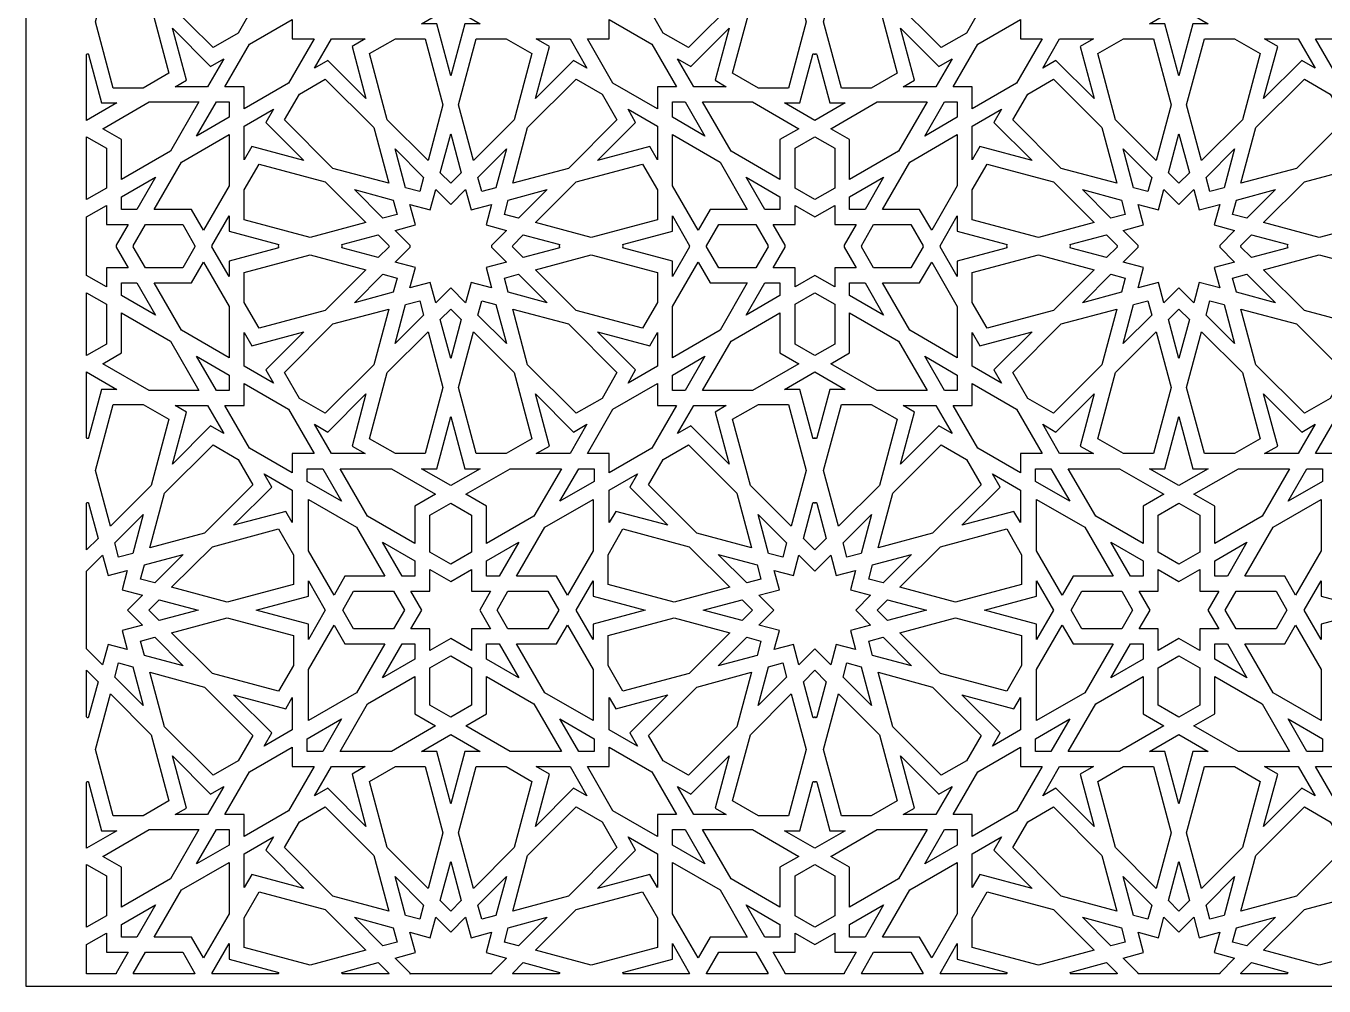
# Model space of a CAD drawing. Extents: x -6081 to -3581, y -291 to 929.
# Drawn here: x -6081 to -5011, y -291 to 501 of the extents above; entities that cross this region are included whole.
import ezdxf

# ---------------------------------------------------------------- set-up
doc = ezdxf.new("R2010")
doc.units = 0
doc.header["$MEASUREMENT"] = 0
doc.layers.add('LAYER_1', color=18, linetype='CONTINUOUS')

msp = doc.modelspace()

# ---------------------------------------------------------------- linework, layer by layer
at = {"layer": 'LAYER_1'}
for points in [[(-6080.6, -291), (-3580.6, -291), (-3580.6, 929), (-6080.6, 929)], [(-5933.5, 555.6), (-5893.5, 515.7), (-5905.6, 494.8), (-5926.4, 482.8), (-5966.3, 522.7), (-5978.4, 567.7)], [(-5494.8, 522.7), (-5534.7, 482.8), (-5555.6, 494.8), (-5567.6, 515.7), (-5527.7, 555.6), (-5482.8, 567.7)], [(-5333.5, 555.6), (-5293.5, 515.7), (-5305.5, 494.8), (-5326.4, 482.8), (-5366.3, 522.7), (-5378.4, 567.7)], [(-5977.4, 516.3), (-5962.8, 461.7), (-5984.1, 449.4), (-6008.7, 449.4), (-6023.3, 504), (-6011, 549.9)], [(-5437.8, 504), (-5452.4, 449.4), (-5477, 449.4), (-5498.3, 461.7), (-5483.7, 516.3), (-5450.1, 549.9)], [(-5377.4, 516.3), (-5362.8, 461.7), (-5384.1, 449.4), (-5408.7, 449.4), (-5423.3, 504), (-5411, 549.9)], [(-5706.4, 502.5), (-5719, 502.5), (-5730.6, 459.5), (-5742.1, 502.5), (-5754.7, 502.5), (-5730.6, 516.4)], [(-5106.4, 502.5), (-5119, 502.5), (-5130.6, 459.5), (-5142.1, 502.5), (-5154.7, 502.5), (-5130.6, 516.4)], [(-5861.1, 490.1), (-5843.2, 490.1), (-5864.3, 453.5), (-5900.8, 432.4), (-5900.8, 450.4), (-5916.6, 450.4), (-5896.3, 485.6), (-5861.1, 505.9)], [(-5564.8, 485.6), (-5544.5, 450.4), (-5560.3, 450.4), (-5560.3, 432.4), (-5596.9, 453.5), (-5618, 490.1), (-5600, 490.1), (-5600, 505.9)], [(-5261.1, 490.1), (-5243.2, 490.1), (-5264.3, 453.5), (-5300.8, 432.4), (-5300.8, 450.4), (-5316.6, 450.4), (-5296.3, 485.6), (-5261.1, 505.9)], [(-4964.8, 485.6), (-4944.5, 450.4), (-4960.3, 450.4), (-4960.3, 432.4), (-4996.9, 453.5), (-5018, 490.1), (-5000, 490.1), (-5000, 505.9)], [(-5928.4, 467.3), (-5917.5, 473.6), (-5930.9, 450.4), (-5957.7, 450.4), (-5948.4, 455.8), (-5959.9, 498.8)], [(-5512.7, 455.8), (-5503.5, 450.4), (-5530.2, 450.4), (-5543.6, 473.6), (-5532.7, 467.3), (-5501.2, 498.8)], [(-5328.4, 467.3), (-5317.5, 473.6), (-5330.9, 450.4), (-5357.7, 450.4), (-5348.4, 455.8), (-5359.9, 498.8)], [(-5811.9, 483.8), (-5800.4, 440.7), (-5831.9, 472.2), (-5842.8, 465.9), (-5828.9, 490.1), (-5801, 490.1)], [(-5737, 435.5), (-5749.3, 389.6), (-5782.9, 423.2), (-5797.5, 477.8), (-5776.2, 490.1), (-5751.6, 490.1)], [(-5663.7, 477.8), (-5678.3, 423.2), (-5711.9, 389.6), (-5724.2, 435.5), (-5709.5, 490.1), (-5684.9, 490.1)], [(-5618.3, 465.9), (-5629.3, 472.2), (-5660.8, 440.7), (-5649.2, 483.8), (-5660.2, 490.1), (-5632.3, 490.1)], [(-5211.9, 483.8), (-5200.4, 440.7), (-5231.9, 472.2), (-5242.8, 465.9), (-5228.9, 490.1), (-5201, 490.1)], [(-5137, 435.5), (-5149.3, 389.6), (-5182.9, 423.2), (-5197.5, 477.8), (-5176.2, 490.1), (-5151.6, 490.1)], [(-5063.7, 477.8), (-5078.3, 423.2), (-5111.9, 389.6), (-5124.2, 435.5), (-5109.5, 490.1), (-5084.9, 490.1)], [(-5018.3, 465.9), (-5029.3, 472.2), (-5060.8, 440.7), (-5049.2, 483.8), (-5060.2, 490.1), (-5032.3, 490.1)], [(-6029.6, 477.7), (-6029.4, 477.6), (-6029.3, 477.6), (-6029.2, 477.5), (-6029.1, 477.4), (-6029, 477.2), (-6028.9, 477.1), (-6018.2, 437.1), (-6005.6, 437.1), (-6030.6, 422.6), (-6030.6, 476.9), (-6030.6, 477), (-6030.5, 477.2), (-6030.4, 477.3), (-6030.3, 477.4), (-6030.2, 477.5), (-6030.1, 477.6), (-6030, 477.7), (-6029.8, 477.7), (-6029.7, 477.7)], [(-5429.6, 477.7), (-5429.4, 477.6), (-5429.3, 477.6), (-5429.2, 477.5), (-5429.1, 477.4), (-5429, 477.2), (-5428.9, 477.1), (-5418.2, 437.1), (-5405.6, 437.1), (-5430.6, 422.6), (-5455.6, 437.1), (-5442.9, 437.1), (-5432.2, 477.1), (-5432.1, 477.2), (-5432.1, 477.4), (-5432, 477.5), (-5431.8, 477.6), (-5431.7, 477.6), (-5431.6, 477.7), (-5431.4, 477.7), (-5431.3, 477.7), (-5431.2, 477.7), (-5431, 477.6), (-5430.9, 477.5), (-5430.8, 477.4), (-5430.7, 477.3), (-5430.6, 477.2), (-5430.6, 477), (-5430.6, 476.9), (-5430.5, 477), (-5430.5, 477.2), (-5430.4, 477.3), (-5430.3, 477.4), (-5430.2, 477.5), (-5430.1, 477.6), (-5430, 477.7), (-5429.8, 477.7), (-5429.7, 477.7)], [(-5794, 416.8), (-5781.7, 370.9), (-5827.6, 383.2), (-5867.5, 423.2), (-5855.2, 444.5), (-5833.9, 456.7)], [(-5605.9, 444.5), (-5593.6, 423.2), (-5633.6, 383.2), (-5679.5, 370.9), (-5667.2, 416.8), (-5627.2, 456.7)], [(-5194, 416.8), (-5181.7, 370.9), (-5227.6, 383.2), (-5267.5, 423.2), (-5255.2, 444.5), (-5233.9, 456.7)], [(-5005.9, 444.5), (-4993.6, 423.2), (-5033.6, 383.2), (-5079.5, 370.9), (-5067.2, 416.8), (-5027.2, 456.7)], [(-5961.5, 397.4), (-6001.9, 374.1), (-6001.9, 407), (-6017.3, 415.9), (-5979.1, 438), (-5938, 438)], [(-5913.2, 425.3), (-5940, 409.8), (-5923.7, 438), (-5913.2, 438)], [(-5883, 421.1), (-5851.5, 389.6), (-5894.5, 401.1), (-5900.8, 390.2), (-5900.8, 418.1), (-5876.7, 432.1)], [(-5560.3, 418.1), (-5560.3, 390.2), (-5566.6, 401.1), (-5609.6, 389.6), (-5578.2, 421.1), (-5584.5, 432.1)], [(-5521.1, 409.8), (-5547.9, 425.3), (-5547.9, 438), (-5537.4, 438)], [(-5443.8, 415.9), (-5459.3, 407), (-5459.3, 374.1), (-5499.6, 397.4), (-5523.1, 438), (-5482, 438)], [(-5361.5, 397.4), (-5401.9, 374.1), (-5401.9, 407), (-5417.3, 415.9), (-5379.1, 438), (-5338, 438)], [(-5313.2, 425.3), (-5340, 409.8), (-5323.7, 438), (-5313.2, 438)], [(-5283, 421.1), (-5251.5, 389.6), (-5294.5, 401.1), (-5300.8, 390.2), (-5300.8, 418.1), (-5276.7, 432.1)], [(-6014.2, 399.8), (-6014.2, 366.9), (-6030.6, 357.5), (-6030.6, 409.3)], [(-5913.2, 368.7), (-5934.3, 332.2), (-5944.2, 349.3), (-5974.9, 349.3), (-5952.4, 388.3), (-5913.2, 411)], [(-5722, 379.5), (-5730.6, 370.9), (-5739.2, 379.5), (-5730.6, 411.6)], [(-5508.7, 388.3), (-5486.2, 349.3), (-5516.9, 349.3), (-5526.8, 332.2), (-5547.9, 368.7), (-5547.9, 411)], [(-5414.2, 399.8), (-5414.2, 366.9), (-5430.6, 357.5), (-5446.9, 366.9), (-5446.9, 399.8), (-5430.6, 409.3)], [(-5313.2, 368.7), (-5334.3, 332.2), (-5344.2, 349.3), (-5374.9, 349.3), (-5352.4, 388.3), (-5313.2, 411)], [(-5122, 379.5), (-5130.6, 370.9), (-5139.2, 379.5), (-5130.6, 411.6)], [(-5753, 375.8), (-5756.1, 364.1), (-5767.9, 367.2), (-5776.4, 399.3)], [(-5693.3, 367.2), (-5705, 364.1), (-5708.2, 375.8), (-5684.7, 399.3)], [(-5153, 375.8), (-5156.1, 364.1), (-5167.9, 367.2), (-5176.4, 399.3)], [(-5093.3, 367.2), (-5105, 364.1), (-5108.2, 375.8), (-5084.7, 399.3)], [(-5834, 372.1), (-5800.4, 338.5), (-5846.3, 326.2), (-5900.8, 340.8), (-5900.8, 365.4), (-5888.5, 386.7)], [(-5560.3, 365.4), (-5560.3, 340.8), (-5614.9, 326.2), (-5660.8, 338.5), (-5627.2, 372.1), (-5572.6, 386.7)], [(-5234, 372.1), (-5200.4, 338.5), (-5246.3, 326.2), (-5300.8, 340.8), (-5300.8, 365.4), (-5288.5, 386.7)], [(-4960.3, 365.4), (-4960.3, 340.8), (-5014.9, 326.2), (-5060.8, 338.5), (-5027.2, 372.1), (-4972.6, 386.7)], [(-5989.2, 349.3), (-6001.9, 349.3), (-6001.9, 359.8), (-5973.9, 375.9)], [(-5459.3, 359.8), (-5459.3, 349.3), (-5471.9, 349.3), (-5487.2, 375.9)], [(-5389.2, 349.3), (-5401.9, 349.3), (-5401.9, 359.8), (-5373.9, 375.9)], [(-5778, 357.1), (-5774.8, 345.3), (-5786.6, 342.2), (-5810, 365.7)], [(-5713.8, 348.9), (-5697, 353.4), (-5701.5, 336.6), (-5684.7, 332.1), (-5697, 319.7), (-5697, 319.4), (-5697, 319.1), (-5696.9, 319), (-5697, 318.9), (-5697, 318.6), (-5697, 318.3), (-5684.7, 306), (-5701.5, 301.5), (-5697, 284.7), (-5713.8, 289.2), (-5718.3, 272.4), (-5730.6, 284.7), (-5742.9, 272.4), (-5747.4, 289.2), (-5764.2, 284.7), (-5759.7, 301.5), (-5776.4, 306), (-5764.1, 318.3), (-5764.1, 318.6), (-5764.1, 318.9), (-5764.2, 319), (-5764.1, 319.1), (-5764.1, 319.4), (-5764.1, 319.7), (-5776.4, 332.1), (-5759.7, 336.6), (-5764.2, 353.4), (-5747.4, 348.9), (-5742.9, 365.7), (-5730.6, 353.4), (-5718.3, 365.7)], [(-5674.6, 342.2), (-5686.3, 345.3), (-5683.2, 357.1), (-5651.1, 365.7)], [(-5178, 357.1), (-5174.8, 345.3), (-5186.6, 342.2), (-5210, 365.7)], [(-5113.8, 348.9), (-5097, 353.4), (-5101.5, 336.6), (-5084.7, 332.1), (-5097, 319.7), (-5097, 319.4), (-5097, 319.1), (-5096.9, 319), (-5097, 318.9), (-5097, 318.6), (-5097, 318.3), (-5084.7, 306), (-5101.5, 301.5), (-5097, 284.7), (-5113.8, 289.2), (-5118.3, 272.4), (-5130.6, 284.7), (-5142.9, 272.4), (-5147.4, 289.2), (-5164.2, 284.7), (-5159.7, 301.5), (-5176.4, 306), (-5164.1, 318.3), (-5164.1, 318.6), (-5164.1, 318.9), (-5164.2, 319), (-5164.1, 319.1), (-5164.1, 319.4), (-5164.1, 319.7), (-5176.4, 332.1), (-5159.7, 336.6), (-5164.2, 353.4), (-5147.4, 348.9), (-5142.9, 365.7), (-5130.6, 353.4), (-5118.3, 365.7)], [(-5074.6, 342.2), (-5086.3, 345.3), (-5083.2, 357.1), (-5051.1, 365.7)], [(-6014.2, 336.9), (-5996.4, 336.9), (-6006.3, 319.8), (-6006.3, 319.4), (-6006.3, 319.1), (-6006.3, 319), (-6006.3, 319), (-6006.3, 318.6), (-6006.3, 318.3), (-5996.4, 301.1), (-6014.2, 301.1), (-6014.2, 285.5), (-6030.6, 294.9), (-6030.6, 343.2), (-6014.2, 352.6)], [(-5913.2, 331.3), (-5873.2, 320.6), (-5872.2, 320.3), (-5872.7, 319.4), (-5872.5, 319), (-5872.7, 318.6), (-5872.2, 317.7), (-5873.2, 317.5), (-5913.2, 306.8), (-5913.2, 294.1), (-5927.4, 318.6), (-5927.1, 319), (-5927.4, 319.4), (-5913.2, 344)], [(-5533.8, 319.4), (-5534, 319), (-5533.8, 318.6), (-5547.9, 294.1), (-5547.9, 306.8), (-5587.9, 317.5), (-5588.9, 317.7), (-5588.5, 318.6), (-5588.7, 319), (-5588.5, 319.4), (-5588.9, 320.3), (-5587.9, 320.6), (-5547.9, 331.3), (-5547.9, 344)], [(-5414.2, 336.9), (-5396.4, 336.9), (-5406.3, 319.8), (-5406.3, 319.4), (-5406.3, 319.1), (-5406.3, 319), (-5406.3, 319), (-5406.3, 318.6), (-5406.3, 318.3), (-5396.4, 301.1), (-5414.2, 301.1), (-5414.2, 285.5), (-5430.6, 294.9), (-5446.9, 285.5), (-5446.9, 301.1), (-5464.8, 301.1), (-5454.9, 318.3), (-5454.9, 318.6), (-5454.9, 319), (-5454.9, 319), (-5454.9, 319.1), (-5454.9, 319.4), (-5454.9, 319.8), (-5464.8, 336.9), (-5446.9, 336.9), (-5446.9, 352.6), (-5430.6, 343.2), (-5414.2, 352.6)], [(-5313.2, 331.3), (-5273.2, 320.6), (-5272.2, 320.3), (-5272.6, 319.4), (-5272.5, 319), (-5272.6, 318.6), (-5272.2, 317.7), (-5273.2, 317.5), (-5313.2, 306.8), (-5313.2, 294.1), (-5327.4, 318.6), (-5327.1, 319), (-5327.4, 319.4), (-5313.2, 344)], [(-5941.3, 319.4), (-5941.5, 319), (-5941.3, 318.6), (-5951.4, 301.1), (-5982.1, 301.1), (-5992.2, 318.6), (-5991.9, 319), (-5992.2, 319.4), (-5982.1, 336.9), (-5951.4, 336.9)], [(-5469, 319.4), (-5469.2, 319), (-5469, 318.6), (-5479.1, 301.1), (-5509.8, 301.1), (-5519.9, 318.6), (-5519.7, 319), (-5519.9, 319.4), (-5509.8, 336.9), (-5479.1, 336.9)], [(-5341.3, 319.4), (-5341.5, 319), (-5341.3, 318.6), (-5351.4, 301.1), (-5382.1, 301.1), (-5392.2, 318.6), (-5391.9, 319), (-5392.2, 319.4), (-5382.1, 336.9), (-5351.4, 336.9)], [(-5781.3, 319.4), (-5781.7, 319), (-5781.3, 318.6), (-5790.3, 309.7), (-5819.3, 317.5), (-5820.3, 317.7), (-5819.9, 318.6), (-5820.1, 319), (-5819.9, 319.4), (-5820.3, 320.3), (-5819.3, 320.6), (-5790.3, 328.4)], [(-5641.8, 320.6), (-5640.8, 320.3), (-5641.3, 319.4), (-5641.1, 319), (-5641.3, 318.6), (-5640.8, 317.7), (-5641.8, 317.5), (-5670.9, 309.7), (-5679.8, 318.6), (-5679.4, 319), (-5679.8, 319.4), (-5670.9, 328.4)], [(-5181.3, 319.4), (-5181.7, 319), (-5181.3, 318.6), (-5190.3, 309.7), (-5219.3, 317.5), (-5220.3, 317.7), (-5219.9, 318.6), (-5220.1, 319), (-5219.9, 319.4), (-5220.3, 320.3), (-5219.3, 320.6), (-5190.3, 328.4)], [(-5041.8, 320.6), (-5040.8, 320.3), (-5041.3, 319.4), (-5041.1, 319), (-5041.3, 318.6), (-5040.8, 317.7), (-5041.8, 317.5), (-5070.9, 309.7), (-5079.8, 318.6), (-5079.4, 319), (-5079.8, 319.4), (-5070.9, 328.4)], [(-5800.4, 299.6), (-5834, 266), (-5888.5, 251.4), (-5900.8, 272.7), (-5900.8, 297.3), (-5846.3, 311.9)], [(-5560.3, 297.3), (-5560.3, 272.7), (-5572.6, 251.4), (-5627.2, 266), (-5660.8, 299.6), (-5614.9, 311.9)], [(-5200.4, 299.6), (-5234, 266), (-5288.5, 251.4), (-5300.8, 272.7), (-5300.8, 297.3), (-5246.3, 311.9)], [(-4960.3, 297.3), (-4960.3, 272.7), (-4972.6, 251.4), (-5027.2, 266), (-5060.8, 299.6), (-5014.9, 311.9)], [(-5913.2, 269.3), (-5913.2, 227.1), (-5952.4, 249.8), (-5974.9, 288.7), (-5944.2, 288.7), (-5934.3, 305.9)], [(-5516.9, 288.7), (-5486.2, 288.7), (-5508.7, 249.8), (-5547.9, 227.1), (-5547.9, 269.3), (-5526.8, 305.9)], [(-5313.2, 269.3), (-5313.2, 227.1), (-5352.4, 249.8), (-5374.9, 288.7), (-5344.2, 288.7), (-5334.3, 305.9)], [(-5774.8, 292.7), (-5778, 281), (-5810, 272.4), (-5786.6, 295.9)], [(-5651.1, 272.4), (-5683.2, 281), (-5686.3, 292.7), (-5674.6, 295.9)], [(-5174.8, 292.7), (-5178, 281), (-5210, 272.4), (-5186.6, 295.9)], [(-5051.1, 272.4), (-5083.2, 281), (-5086.3, 292.7), (-5074.6, 295.9)], [(-6014.2, 271.2), (-6014.2, 238.2), (-6030.6, 228.8), (-6030.6, 280.6)], [(-5973.9, 262.2), (-6001.9, 278.3), (-6001.9, 288.7), (-5989.2, 288.7)], [(-5459.3, 278.3), (-5487.2, 262.2), (-5471.9, 288.7), (-5459.3, 288.7)], [(-5414.2, 271.2), (-5414.2, 238.2), (-5430.6, 228.8), (-5446.9, 238.2), (-5446.9, 271.2), (-5430.6, 280.6)], [(-5373.9, 262.2), (-5401.9, 278.3), (-5401.9, 288.7), (-5389.2, 288.7)], [(-5753, 262.3), (-5776.4, 238.8), (-5767.9, 270.9), (-5756.1, 274)], [(-5693.3, 270.9), (-5684.7, 238.8), (-5708.2, 262.3), (-5705, 274)], [(-5153, 262.3), (-5176.4, 238.8), (-5167.9, 270.9), (-5156.1, 274)], [(-5093.3, 270.9), (-5084.7, 238.8), (-5108.2, 262.3), (-5105, 274)], [(-5961.5, 240.7), (-5938, 200.1), (-5979.1, 200.1), (-6017.3, 222.1), (-6001.9, 231.1), (-6001.9, 264)], [(-5794, 221.3), (-5833.9, 181.3), (-5855.2, 193.6), (-5867.5, 214.9), (-5827.6, 254.9), (-5781.7, 267.2)], [(-5722, 258.6), (-5730.6, 226.5), (-5739.2, 258.6), (-5730.6, 267.2)], [(-5633.6, 254.9), (-5593.6, 214.9), (-5605.9, 193.6), (-5627.2, 181.3), (-5667.2, 221.3), (-5679.5, 267.2)], [(-5459.3, 231.1), (-5443.8, 222.1), (-5482, 200.1), (-5523.1, 200.1), (-5499.6, 240.7), (-5459.3, 264)], [(-5361.5, 240.7), (-5338, 200.1), (-5379.1, 200.1), (-5417.3, 222.1), (-5401.9, 231.1), (-5401.9, 264)], [(-5194, 221.3), (-5233.9, 181.3), (-5255.2, 193.6), (-5267.5, 214.9), (-5227.6, 254.9), (-5181.7, 267.2)], [(-5122, 258.6), (-5130.6, 226.5), (-5139.2, 258.6), (-5130.6, 267.2)], [(-5033.6, 254.9), (-4993.6, 214.9), (-5005.9, 193.6), (-5027.2, 181.3), (-5067.2, 221.3), (-5079.5, 267.2)], [(-5883, 217), (-5876.7, 206), (-5900.8, 220), (-5900.8, 247.9), (-5894.5, 236.9), (-5851.5, 248.5)], [(-5737, 202.6), (-5751.6, 148), (-5776.2, 148), (-5797.5, 160.3), (-5782.9, 214.9), (-5749.3, 248.5)], [(-5678.3, 214.9), (-5663.7, 160.3), (-5684.9, 148), (-5709.5, 148), (-5724.2, 202.6), (-5711.9, 248.5)], [(-5566.6, 236.9), (-5560.3, 247.9), (-5560.3, 220), (-5584.5, 206), (-5578.2, 217), (-5609.6, 248.5)], [(-5283, 217), (-5276.7, 206), (-5300.8, 220), (-5300.8, 247.9), (-5294.5, 236.9), (-5251.5, 248.5)], [(-5137, 202.6), (-5151.6, 148), (-5176.2, 148), (-5197.5, 160.3), (-5182.9, 214.9), (-5149.3, 248.5)], [(-5078.3, 214.9), (-5063.7, 160.3), (-5084.9, 148), (-5109.5, 148), (-5124.2, 202.6), (-5111.9, 248.5)], [(-5913.2, 212.8), (-5913.2, 200.1), (-5923.7, 200.1), (-5940, 228.3)], [(-5537.4, 200.1), (-5547.9, 200.1), (-5547.9, 212.8), (-5521.1, 228.3)], [(-5313.2, 212.8), (-5313.2, 200.1), (-5323.7, 200.1), (-5340, 228.3)], [(-6005.6, 201), (-6018.2, 201), (-6028.9, 161), (-6029, 160.8), (-6029.1, 160.7), (-6029.2, 160.6), (-6029.3, 160.5), (-6029.4, 160.4), (-6029.6, 160.4), (-6029.7, 160.4), (-6029.8, 160.4), (-6030, 160.4), (-6030.1, 160.5), (-6030.2, 160.5), (-6030.3, 160.6), (-6030.4, 160.8), (-6030.5, 160.9), (-6030.6, 161), (-6030.6, 161.2), (-6030.6, 215.5)], [(-5405.6, 201), (-5418.2, 201), (-5428.9, 161), (-5429, 160.8), (-5429.1, 160.7), (-5429.2, 160.6), (-5429.3, 160.5), (-5429.4, 160.4), (-5429.6, 160.4), (-5429.7, 160.4), (-5429.8, 160.4), (-5430, 160.4), (-5430.1, 160.5), (-5430.2, 160.5), (-5430.3, 160.6), (-5430.4, 160.8), (-5430.5, 160.9), (-5430.5, 161), (-5430.6, 161.2), (-5430.6, 161), (-5430.6, 160.9), (-5430.7, 160.8), (-5430.8, 160.6), (-5430.9, 160.5), (-5431, 160.5), (-5431.2, 160.4), (-5431.3, 160.4), (-5431.4, 160.4), (-5431.6, 160.4), (-5431.7, 160.4), (-5431.8, 160.5), (-5432, 160.6), (-5432.1, 160.7), (-5432.1, 160.8), (-5432.2, 161), (-5442.9, 201), (-5455.6, 201), (-5430.6, 215.5)], [(-5864.3, 184.6), (-5843.2, 148), (-5861.1, 148), (-5861.1, 132.2), (-5896.3, 152.5), (-5916.6, 187.7), (-5900.8, 187.7), (-5900.8, 205.7)], [(-5560.3, 187.7), (-5544.5, 187.7), (-5564.8, 152.5), (-5600, 132.2), (-5600, 148), (-5618, 148), (-5596.9, 184.6), (-5560.3, 205.7)], [(-5264.3, 184.6), (-5243.2, 148), (-5261.1, 148), (-5261.1, 132.2), (-5296.3, 152.5), (-5316.6, 187.7), (-5300.8, 187.7), (-5300.8, 205.7)], [(-4960.3, 187.7), (-4944.5, 187.7), (-4964.8, 152.5), (-5000, 132.2), (-5000, 148), (-5018, 148), (-4996.9, 184.6), (-4960.3, 205.7)], [(-5811.9, 154.3), (-5801, 148), (-5828.9, 148), (-5842.8, 172.2), (-5831.9, 165.8), (-5800.4, 197.3)], [(-5629.3, 165.8), (-5618.3, 172.2), (-5632.3, 148), (-5660.2, 148), (-5649.2, 154.3), (-5660.8, 197.3)], [(-5211.9, 154.3), (-5201, 148), (-5228.9, 148), (-5242.8, 172.2), (-5231.9, 165.8), (-5200.4, 197.3)], [(-5029.3, 165.8), (-5018.3, 172.2), (-5032.3, 148), (-5060.2, 148), (-5049.2, 154.3), (-5060.8, 197.3)], [(-5962.8, 176.3), (-5977.4, 121.8), (-6011, 88.2), (-6023.3, 134.1), (-6008.7, 188.6), (-5984.1, 188.6)], [(-5917.5, 164.5), (-5928.4, 170.8), (-5959.9, 139.3), (-5948.4, 182.3), (-5957.7, 187.7), (-5930.9, 187.7)], [(-5512.7, 182.3), (-5501.2, 139.3), (-5532.7, 170.8), (-5543.6, 164.5), (-5530.2, 187.7), (-5503.5, 187.7)], [(-5452.4, 188.6), (-5437.8, 134.1), (-5450.1, 88.2), (-5483.7, 121.8), (-5498.3, 176.3), (-5477, 188.6)], [(-5362.8, 176.3), (-5377.4, 121.8), (-5411, 88.2), (-5423.3, 134.1), (-5408.7, 188.6), (-5384.1, 188.6)], [(-5317.5, 164.5), (-5328.4, 170.8), (-5359.9, 139.3), (-5348.4, 182.3), (-5357.7, 187.7), (-5330.9, 187.7)], [(-5719, 135.6), (-5706.4, 135.6), (-5730.6, 121.7), (-5754.7, 135.6), (-5742.1, 135.6), (-5730.6, 178.6)], [(-5119, 135.6), (-5106.4, 135.6), (-5130.6, 121.7), (-5154.7, 135.6), (-5142.1, 135.6), (-5130.6, 178.6)], [(-5905.6, 143.3), (-5893.5, 122.4), (-5933.5, 82.5), (-5978.4, 70.4), (-5966.3, 115.4), (-5926.4, 155.3)], [(-5494.8, 115.4), (-5482.8, 70.4), (-5527.7, 82.5), (-5567.6, 122.4), (-5555.6, 143.3), (-5534.7, 155.3)], [(-5305.5, 143.3), (-5293.5, 122.4), (-5333.5, 82.5), (-5378.4, 70.4), (-5366.3, 115.4), (-5326.4, 155.3)], [(-5861.1, 117.9), (-5861.1, 91.1), (-5866.5, 100.4), (-5909.5, 88.9), (-5878, 120.4), (-5884.4, 131.3)], [(-5820.5, 108.8), (-5848.8, 125.1), (-5848.8, 135.6), (-5836, 135.6)], [(-5743, 114.5), (-5760.1, 104.6), (-5760.1, 73.9), (-5799.1, 96.4), (-5821.7, 135.6), (-5779.5, 135.6)], [(-5662.1, 96.4), (-5701, 73.9), (-5701, 104.6), (-5718.2, 114.5), (-5681.6, 135.6), (-5639.4, 135.6)], [(-5612.4, 125.1), (-5640.6, 108.8), (-5625.1, 135.6), (-5612.4, 135.6)], [(-5583.1, 120.4), (-5551.6, 88.9), (-5594.6, 100.4), (-5600, 91.1), (-5600, 117.9), (-5576.8, 131.3)], [(-5261.1, 117.9), (-5261.1, 91.1), (-5266.5, 100.4), (-5309.5, 88.9), (-5278, 120.4), (-5284.3, 131.3)], [(-5220.5, 108.8), (-5248.8, 125.1), (-5248.8, 135.6), (-5236, 135.6)], [(-5143, 114.5), (-5160.1, 104.6), (-5160.1, 73.9), (-5199.1, 96.4), (-5221.7, 135.6), (-5179.5, 135.6)], [(-5062.1, 96.4), (-5101, 73.9), (-5101, 104.6), (-5118.2, 114.5), (-5081.6, 135.6), (-5039.4, 135.6)], [(-5012.4, 125.1), (-5040.6, 108.8), (-5025.1, 135.6), (-5012.4, 135.6)], [(-6029.6, 107.7), (-6029.4, 107.7), (-6029.3, 107.6), (-6029.2, 107.5), (-6029.1, 107.4), (-6029, 107.3), (-6028.9, 107.1), (-6021.1, 78.1), (-6030.6, 68.6), (-6030.6, 106.9), (-6030.6, 107.1), (-6030.5, 107.2), (-6030.4, 107.4), (-6030.3, 107.5), (-6030.2, 107.6), (-6030.1, 107.7), (-6030, 107.7), (-6029.8, 107.7), (-6029.7, 107.7)], [(-5808.1, 87.3), (-5784.8, 46.9), (-5817.8, 46.9), (-5826.7, 31.4), (-5847.8, 68), (-5847.8, 110.2)], [(-5713.4, 97.4), (-5713.4, 66.7), (-5730.6, 56.8), (-5747.7, 66.7), (-5747.7, 97.4), (-5730.6, 107.3)], [(-5613.3, 68), (-5634.4, 31.4), (-5643.4, 46.9), (-5676.3, 46.9), (-5653, 87.3), (-5613.3, 110.2)], [(-5429.6, 107.7), (-5429.4, 107.7), (-5429.3, 107.6), (-5429.2, 107.5), (-5429.1, 107.4), (-5429, 107.3), (-5428.9, 107.1), (-5421.1, 78.1), (-5430.6, 68.6), (-5440, 78.1), (-5432.2, 107.1), (-5432.1, 107.3), (-5432.1, 107.4), (-5432, 107.5), (-5431.8, 107.6), (-5431.7, 107.7), (-5431.6, 107.7), (-5431.4, 107.7), (-5431.3, 107.7), (-5431.2, 107.7), (-5431, 107.7), (-5430.9, 107.6), (-5430.8, 107.5), (-5430.7, 107.4), (-5430.6, 107.2), (-5430.6, 107.1), (-5430.6, 106.9), (-5430.5, 107.1), (-5430.5, 107.2), (-5430.4, 107.4), (-5430.3, 107.5), (-5430.2, 107.6), (-5430.1, 107.7), (-5430, 107.7), (-5429.8, 107.7), (-5429.7, 107.7)], [(-5208.1, 87.3), (-5184.8, 46.9), (-5217.8, 46.9), (-5226.7, 31.4), (-5247.8, 68), (-5247.8, 110.2)], [(-5113.4, 97.4), (-5113.4, 66.7), (-5130.6, 56.8), (-5147.7, 66.7), (-5147.7, 97.4), (-5130.6, 107.3)], [(-5013.3, 68), (-5034.4, 31.4), (-5043.4, 46.9), (-5076.3, 46.9), (-5053, 87.3), (-5013.3, 110.2)], [(-5992.4, 65.8), (-6004.2, 62.6), (-6007.3, 74.4), (-5983.9, 97.8)], [(-5453.8, 74.4), (-5457, 62.6), (-5468.7, 65.8), (-5477.3, 97.8)], [(-5392.4, 65.8), (-5404.2, 62.6), (-5407.3, 74.4), (-5383.9, 97.8)], [(-5860.2, 64.7), (-5860.2, 40.1), (-5914.7, 25.5), (-5960.6, 37.8), (-5927, 71.3), (-5872.5, 86)], [(-5534.1, 71.3), (-5500.5, 37.8), (-5546.4, 25.5), (-5600.9, 40.1), (-5600.9, 64.7), (-5588.7, 86)], [(-5260.2, 64.7), (-5260.2, 40.1), (-5314.7, 25.5), (-5360.6, 37.8), (-5327, 71.3), (-5272.5, 86)], [(-5760.1, 59.6), (-5760.1, 46.9), (-5770.5, 46.9), (-5786.7, 74.9)], [(-5690.6, 46.9), (-5701, 46.9), (-5701, 59.6), (-5674.5, 74.9)], [(-5160.1, 59.6), (-5160.1, 46.9), (-5170.5, 46.9), (-5186.7, 74.9)], [(-5090.6, 46.9), (-5101, 46.9), (-5101, 59.6), (-5074.5, 74.9)], [(-6012.9, 47.4), (-5997.1, 51.7), (-6001.4, 35.8), (-5984.6, 31.3), (-5996.9, 19), (-5984.6, 6.7), (-6001.4, 2.2), (-5997.1, -13.6), (-6012.9, -9.4), (-6017.4, -26.2), (-6030.6, -13), (-6030.6, 51.1), (-6017.4, 64.2)], [(-5974.4, 41.5), (-5986.2, 44.6), (-5983, 56.3), (-5951, 64.9)], [(-5478.1, 56.3), (-5475, 44.6), (-5486.7, 41.5), (-5510.2, 64.9)], [(-5412.9, 47.4), (-5397.1, 51.7), (-5401.3, 35.8), (-5384.6, 31.3), (-5396.8, 19), (-5384.6, 6.7), (-5401.3, 2.2), (-5397.1, -13.6), (-5412.9, -9.4), (-5417.4, -26.2), (-5430.6, -13), (-5443.7, -26.2), (-5448.2, -9.4), (-5464, -13.6), (-5459.8, 2.2), (-5476.6, 6.7), (-5464.3, 19), (-5476.6, 31.3), (-5459.8, 35.8), (-5464, 51.7), (-5448.2, 47.4), (-5443.7, 64.2), (-5430.6, 51.1), (-5417.4, 64.2)], [(-5374.4, 41.5), (-5386.2, 44.6), (-5383, 56.3), (-5351, 64.9)], [(-5833.9, 19), (-5847.8, -5.1), (-5847.8, 7.5), (-5890.8, 19), (-5847.8, 30.6), (-5847.8, 43.2)], [(-5713.4, 34.5), (-5697.8, 34.5), (-5706.7, 19), (-5697.8, 3.5), (-5713.4, 3.5), (-5713.4, -14.3), (-5730.6, -4.4), (-5747.7, -14.3), (-5747.7, 3.5), (-5763.4, 3.5), (-5754.4, 19), (-5763.4, 34.5), (-5747.7, 34.5), (-5747.7, 52.4), (-5730.6, 42.5), (-5713.4, 52.4)], [(-5613.3, 30.6), (-5570.3, 19), (-5613.3, 7.5), (-5613.3, -5.1), (-5627.3, 19), (-5613.3, 43.2)], [(-5233.9, 19), (-5247.8, -5.1), (-5247.8, 7.5), (-5290.8, 19), (-5247.8, 30.6), (-5247.8, 43.2)], [(-5113.4, 34.5), (-5097.8, 34.5), (-5106.7, 19), (-5097.8, 3.5), (-5113.4, 3.5), (-5113.4, -14.3), (-5130.6, -4.4), (-5147.7, -14.3), (-5147.7, 3.5), (-5163.4, 3.5), (-5154.4, 19), (-5163.4, 34.5), (-5147.7, 34.5), (-5147.7, 52.4), (-5130.6, 42.5), (-5113.4, 52.4)], [(-5013.3, 30.6), (-4970.3, 19), (-5013.3, 7.5), (-5013.3, -5.1), (-5027.3, 19), (-5013.3, 43.2)], [(-5768.7, 19), (-5777.7, 3.5), (-5810.6, 3.5), (-5819.5, 19), (-5810.6, 34.5), (-5777.7, 34.5)], [(-5641.6, 19), (-5650.5, 3.5), (-5683.5, 3.5), (-5692.4, 19), (-5683.5, 34.5), (-5650.5, 34.5)], [(-5168.7, 19), (-5177.7, 3.5), (-5210.6, 3.5), (-5219.5, 19), (-5210.6, 34.5), (-5177.7, 34.5)], [(-5041.6, 19), (-5050.5, 3.5), (-5083.5, 3.5), (-5092.4, 19), (-5083.5, 34.5), (-5050.5, 34.5)], [(-5938.7, 19), (-5970.7, 10.4), (-5979.3, 19), (-5970.7, 27.6)], [(-5481.8, 19), (-5490.4, 10.4), (-5522.5, 19), (-5490.4, 27.6)], [(-5338.7, 19), (-5370.7, 10.4), (-5379.3, 19), (-5370.7, 27.6)], [(-5860.2, -2), (-5860.2, -26.6), (-5872.5, -47.9), (-5927, -33.3), (-5960.6, 0.3), (-5914.7, 12.6)], [(-5500.5, 0.3), (-5534.1, -33.3), (-5588.7, -47.9), (-5600.9, -26.6), (-5600.9, -2), (-5546.4, 12.6)], [(-5260.2, -2), (-5260.2, -26.6), (-5272.5, -47.9), (-5327, -33.3), (-5360.6, 0.3), (-5314.7, 12.6)], [(-5817.8, -8.9), (-5784.8, -8.9), (-5808.1, -49.2), (-5847.8, -72.1), (-5847.8, -29.9), (-5826.7, 6.6)], [(-5613.3, -29.9), (-5613.3, -72.1), (-5653, -49.2), (-5676.3, -8.9), (-5643.4, -8.9), (-5634.4, 6.6)], [(-5217.8, -8.9), (-5184.8, -8.9), (-5208.1, -49.2), (-5247.8, -72.1), (-5247.8, -29.9), (-5226.7, 6.6)], [(-5013.3, -29.9), (-5013.3, -72.1), (-5053, -49.2), (-5076.3, -8.9), (-5043.4, -8.9), (-5034.4, 6.6)], [(-5951, -26.9), (-5983, -18.3), (-5986.2, -6.5), (-5974.4, -3.4)], [(-5760.1, -21.5), (-5786.7, -36.8), (-5770.5, -8.9), (-5760.1, -8.9)], [(-5674.5, -36.8), (-5701, -21.5), (-5701, -8.9), (-5690.6, -8.9)], [(-5475, -6.5), (-5478.1, -18.3), (-5510.2, -26.9), (-5486.7, -3.4)], [(-5351, -26.9), (-5383, -18.3), (-5386.2, -6.5), (-5374.4, -3.4)], [(-5160.1, -21.5), (-5186.7, -36.8), (-5170.5, -8.9), (-5160.1, -8.9)], [(-5074.5, -36.8), (-5101, -21.5), (-5101, -8.9), (-5090.6, -8.9)], [(-5713.4, -28.6), (-5713.4, -59.4), (-5730.6, -69.3), (-5747.7, -59.4), (-5747.7, -28.6), (-5730.6, -18.7)], [(-5113.4, -28.6), (-5113.4, -59.4), (-5130.6, -69.3), (-5147.7, -59.4), (-5147.7, -28.6), (-5130.6, -18.7)], [(-6021.1, -40), (-6028.9, -69), (-6029, -69.2), (-6029.1, -69.3), (-6029.2, -69.5), (-6029.3, -69.5), (-6029.4, -69.6), (-6029.6, -69.7), (-6029.7, -69.7), (-6029.8, -69.7), (-6030, -69.6), (-6030.1, -69.6), (-6030.2, -69.5), (-6030.3, -69.4), (-6030.4, -69.3), (-6030.5, -69.2), (-6030.6, -69), (-6030.6, -68.8), (-6030.6, -30.6)], [(-5992.4, -27.7), (-5983.9, -59.7), (-6007.3, -36.3), (-6004.2, -24.5)], [(-5453.8, -36.3), (-5477.3, -59.7), (-5468.7, -27.7), (-5457, -24.5)], [(-5421.1, -40), (-5428.9, -69), (-5429, -69.2), (-5429.1, -69.3), (-5429.2, -69.5), (-5429.3, -69.5), (-5429.4, -69.6), (-5429.6, -69.7), (-5429.7, -69.7), (-5429.8, -69.7), (-5430, -69.6), (-5430.1, -69.6), (-5430.2, -69.5), (-5430.3, -69.4), (-5430.4, -69.3), (-5430.5, -69.2), (-5430.5, -69), (-5430.6, -68.8), (-5430.6, -69), (-5430.6, -69.2), (-5430.7, -69.3), (-5430.8, -69.4), (-5430.9, -69.5), (-5431, -69.6), (-5431.2, -69.6), (-5431.3, -69.7), (-5431.4, -69.7), (-5431.6, -69.7), (-5431.7, -69.6), (-5431.8, -69.5), (-5432, -69.5), (-5432.1, -69.3), (-5432.1, -69.2), (-5432.2, -69), (-5440, -40), (-5430.6, -30.6)], [(-5392.4, -27.7), (-5383.9, -59.7), (-5407.3, -36.3), (-5404.2, -24.5)], [(-5933.5, -44.4), (-5893.5, -84.3), (-5905.6, -105.2), (-5926.4, -117.2), (-5966.3, -77.3), (-5978.4, -32.3)], [(-5760.1, -66.5), (-5743, -76.4), (-5779.5, -97.5), (-5821.7, -97.5), (-5799.1, -58.3), (-5760.1, -35.8)], [(-5662.1, -58.3), (-5639.4, -97.5), (-5681.6, -97.5), (-5718.2, -76.4), (-5701, -66.5), (-5701, -35.8)], [(-5494.8, -77.3), (-5534.7, -117.2), (-5555.6, -105.2), (-5567.6, -84.3), (-5527.7, -44.4), (-5482.8, -32.3)], [(-5333.5, -44.4), (-5293.5, -84.3), (-5305.5, -105.2), (-5326.4, -117.2), (-5366.3, -77.3), (-5378.4, -32.3)], [(-5160.1, -66.5), (-5143, -76.4), (-5179.5, -97.5), (-5221.7, -97.5), (-5199.1, -58.3), (-5160.1, -35.8)], [(-5062.1, -58.3), (-5039.4, -97.5), (-5081.6, -97.5), (-5118.2, -76.4), (-5101, -66.5), (-5101, -35.8)], [(-5977.4, -83.7), (-5962.8, -138.3), (-5984.1, -150.6), (-6008.7, -150.6), (-6023.3, -96), (-6011, -50.1)], [(-5866.5, -62.3), (-5861.1, -53), (-5861.1, -79.8), (-5884.4, -93.2), (-5878, -82.3), (-5909.5, -50.8)], [(-5583.1, -82.3), (-5576.8, -93.2), (-5600, -79.8), (-5600, -53), (-5594.6, -62.3), (-5551.6, -50.8)], [(-5437.8, -96), (-5452.4, -150.6), (-5477, -150.6), (-5498.3, -138.3), (-5483.7, -83.7), (-5450.1, -50.1)], [(-5377.4, -83.7), (-5362.8, -138.3), (-5384.1, -150.6), (-5408.7, -150.6), (-5423.3, -96), (-5411, -50.1)], [(-5266.5, -62.3), (-5261.1, -53), (-5261.1, -79.8), (-5284.3, -93.2), (-5278, -82.3), (-5309.5, -50.8)], [(-5836, -97.5), (-5848.8, -97.5), (-5848.8, -87), (-5820.5, -70.7)], [(-5612.4, -87), (-5612.4, -97.5), (-5625.1, -97.5), (-5640.6, -70.7)], [(-5236, -97.5), (-5248.8, -97.5), (-5248.8, -87), (-5220.5, -70.7)], [(-5012.4, -87), (-5012.4, -97.5), (-5025.1, -97.5), (-5040.6, -70.7)], [(-5706.4, -97.5), (-5719, -97.5), (-5730.6, -140.6), (-5742.1, -97.5), (-5754.7, -97.5), (-5730.6, -83.6)], [(-5106.4, -97.5), (-5119, -97.5), (-5130.6, -140.6), (-5142.1, -97.5), (-5154.7, -97.5), (-5130.6, -83.6)], [(-5861.1, -109.9), (-5843.2, -109.9), (-5864.3, -146.5), (-5900.8, -167.6), (-5900.8, -149.6), (-5916.6, -149.6), (-5896.3, -114.4), (-5861.1, -94.1)], [(-5564.8, -114.4), (-5544.5, -149.6), (-5560.3, -149.6), (-5560.3, -167.6), (-5596.9, -146.5), (-5618, -109.9), (-5600, -109.9), (-5600, -94.1)], [(-5261.1, -109.9), (-5243.2, -109.9), (-5264.3, -146.5), (-5300.8, -167.6), (-5300.8, -149.6), (-5316.6, -149.6), (-5296.3, -114.4), (-5261.1, -94.1)], [(-4964.8, -114.4), (-4944.5, -149.6), (-4960.3, -149.6), (-4960.3, -167.6), (-4996.9, -146.5), (-5018, -109.9), (-5000, -109.9), (-5000, -94.1)], [(-5928.4, -132.7), (-5917.5, -126.4), (-5930.9, -149.6), (-5957.7, -149.6), (-5948.4, -144.2), (-5959.9, -101.2)], [(-5512.7, -144.2), (-5503.5, -149.6), (-5530.2, -149.6), (-5543.6, -126.4), (-5532.7, -132.7), (-5501.2, -101.2)], [(-5328.4, -132.7), (-5317.5, -126.4), (-5330.9, -149.6), (-5357.7, -149.6), (-5348.4, -144.2), (-5359.9, -101.2)], [(-5811.9, -116.2), (-5800.4, -159.3), (-5831.9, -127.8), (-5842.8, -134.1), (-5828.9, -109.9), (-5801, -109.9)], [(-5737, -164.5), (-5749.3, -210.4), (-5782.9, -176.8), (-5797.5, -122.2), (-5776.2, -109.9), (-5751.6, -109.9)], [(-5663.7, -122.2), (-5678.3, -176.8), (-5711.9, -210.4), (-5724.2, -164.5), (-5709.5, -109.9), (-5684.9, -109.9)], [(-5618.3, -134.1), (-5629.3, -127.8), (-5660.8, -159.3), (-5649.2, -116.2), (-5660.2, -109.9), (-5632.3, -109.9)], [(-5211.9, -116.2), (-5200.4, -159.3), (-5231.9, -127.8), (-5242.8, -134.1), (-5228.9, -109.9), (-5201, -109.9)], [(-5137, -164.5), (-5149.3, -210.4), (-5182.9, -176.8), (-5197.5, -122.2), (-5176.2, -109.9), (-5151.6, -109.9)], [(-5063.7, -122.2), (-5078.3, -176.8), (-5111.9, -210.4), (-5124.2, -164.5), (-5109.5, -109.9), (-5084.9, -109.9)], [(-5018.3, -134.1), (-5029.3, -127.8), (-5060.8, -159.3), (-5049.2, -116.2), (-5060.2, -109.9), (-5032.3, -109.9)], [(-6029.6, -122.3), (-6029.4, -122.4), (-6029.3, -122.4), (-6029.2, -122.5), (-6029.1, -122.6), (-6029, -122.8), (-6028.9, -122.9), (-6018.2, -162.9), (-6005.6, -162.9), (-6030.6, -177.4), (-6030.6, -123.1), (-6030.6, -123), (-6030.5, -122.8), (-6030.4, -122.7), (-6030.3, -122.6), (-6030.2, -122.5), (-6030.1, -122.4), (-6030, -122.3), (-6029.8, -122.3), (-6029.7, -122.3)], [(-5429.6, -122.3), (-5429.4, -122.4), (-5429.3, -122.4), (-5429.2, -122.5), (-5429.1, -122.6), (-5429, -122.8), (-5428.9, -122.9), (-5418.2, -162.9), (-5405.6, -162.9), (-5430.6, -177.4), (-5455.6, -162.9), (-5442.9, -162.9), (-5432.2, -122.9), (-5432.1, -122.8), (-5432.1, -122.6), (-5432, -122.5), (-5431.8, -122.4), (-5431.7, -122.4), (-5431.6, -122.3), (-5431.4, -122.3), (-5431.3, -122.3), (-5431.2, -122.3), (-5431, -122.4), (-5430.9, -122.5), (-5430.8, -122.6), (-5430.7, -122.7), (-5430.6, -122.8), (-5430.6, -123), (-5430.6, -123.1), (-5430.5, -123), (-5430.5, -122.8), (-5430.4, -122.7), (-5430.3, -122.6), (-5430.2, -122.5), (-5430.1, -122.4), (-5430, -122.3), (-5429.8, -122.3), (-5429.7, -122.3)], [(-5794, -183.2), (-5781.7, -229.1), (-5827.6, -216.8), (-5867.5, -176.8), (-5855.2, -155.6), (-5833.9, -143.3)], [(-5605.9, -155.6), (-5593.6, -176.8), (-5633.6, -216.8), (-5679.5, -229.1), (-5667.2, -183.2), (-5627.2, -143.3)], [(-5194, -183.2), (-5181.7, -229.1), (-5227.6, -216.8), (-5267.5, -176.8), (-5255.2, -155.6), (-5233.9, -143.3)], [(-5005.9, -155.6), (-4993.6, -176.8), (-5033.6, -216.8), (-5079.5, -229.1), (-5067.2, -183.2), (-5027.2, -143.3)], [(-5961.5, -202.6), (-6001.9, -225.9), (-6001.9, -193), (-6017.3, -184.1), (-5979.1, -162), (-5938, -162)], [(-5913.2, -174.7), (-5940, -190.2), (-5923.7, -162), (-5913.2, -162)], [(-5883, -178.9), (-5851.5, -210.4), (-5894.5, -198.9), (-5900.8, -209.8), (-5900.8, -181.9), (-5876.7, -167.9)], [(-5560.3, -181.9), (-5560.3, -209.8), (-5566.6, -198.9), (-5609.6, -210.4), (-5578.2, -178.9), (-5584.5, -167.9)], [(-5521.1, -190.2), (-5547.9, -174.7), (-5547.9, -162), (-5537.4, -162)], [(-5443.8, -184.1), (-5459.3, -193), (-5459.3, -225.9), (-5499.6, -202.6), (-5523.1, -162), (-5482, -162)], [(-5361.5, -202.6), (-5401.9, -225.9), (-5401.9, -193), (-5417.3, -184.1), (-5379.1, -162), (-5338, -162)], [(-5313.2, -174.7), (-5340, -190.2), (-5323.7, -162), (-5313.2, -162)], [(-5283, -178.9), (-5251.5, -210.4), (-5294.5, -198.9), (-5300.8, -209.8), (-5300.8, -181.9), (-5276.7, -167.9)], [(-6014.2, -200.2), (-6014.2, -233.1), (-6030.6, -242.5), (-6030.6, -190.7)], [(-5913.2, -231.3), (-5934.3, -267.8), (-5944.2, -250.7), (-5974.9, -250.7), (-5952.4, -211.7), (-5913.2, -189)], [(-5722, -220.5), (-5730.6, -229.1), (-5739.2, -220.5), (-5730.6, -188.4)], [(-5508.7, -211.7), (-5486.2, -250.7), (-5516.9, -250.7), (-5526.8, -267.8), (-5547.9, -231.3), (-5547.9, -189)], [(-5414.2, -200.2), (-5414.2, -233.1), (-5430.6, -242.5), (-5446.9, -233.1), (-5446.9, -200.2), (-5430.6, -190.7)], [(-5313.2, -231.3), (-5334.3, -267.8), (-5344.2, -250.7), (-5374.9, -250.7), (-5352.4, -211.7), (-5313.2, -189)], [(-5122, -220.5), (-5130.6, -229.1), (-5139.2, -220.5), (-5130.6, -188.4)], [(-5753, -224.2), (-5756.1, -235.9), (-5767.9, -232.8), (-5776.4, -200.7)], [(-5693.3, -232.8), (-5705, -235.9), (-5708.2, -224.2), (-5684.7, -200.7)], [(-5153, -224.2), (-5156.1, -235.9), (-5167.9, -232.8), (-5176.4, -200.7)], [(-5093.3, -232.8), (-5105, -235.9), (-5108.2, -224.2), (-5084.7, -200.7)], [(-5834, -227.9), (-5800.4, -261.5), (-5846.3, -273.8), (-5900.8, -259.2), (-5900.8, -234.6), (-5888.5, -213.3)], [(-5560.3, -234.6), (-5560.3, -259.2), (-5614.9, -273.8), (-5660.8, -261.5), (-5627.2, -227.9), (-5572.6, -213.3)], [(-5234, -227.9), (-5200.4, -261.5), (-5246.3, -273.8), (-5300.8, -259.2), (-5300.8, -234.6), (-5288.5, -213.3)], [(-4960.3, -234.6), (-4960.3, -259.2), (-5014.9, -273.8), (-5060.8, -261.5), (-5027.2, -227.9), (-4972.6, -213.3)], [(-5989.2, -250.7), (-6001.9, -250.7), (-6001.9, -240.2), (-5973.9, -224.1)], [(-5459.3, -240.2), (-5459.3, -250.7), (-5471.9, -250.7), (-5487.2, -224.1)], [(-5389.2, -250.7), (-5401.9, -250.7), (-5401.9, -240.2), (-5373.9, -224.1)], [(-5778, -242.9), (-5774.8, -254.7), (-5786.6, -257.8), (-5810, -234.3)], [(-5713.8, -251.1), (-5697, -246.6), (-5701.5, -263.4), (-5684.7, -267.9), (-5697, -280.3), (-5697, -280.6), (-5697, -280.9), (-5696.9, -281), (-5764.2, -281), (-5764.1, -280.9), (-5764.1, -280.6), (-5764.1, -280.3), (-5776.4, -267.9), (-5759.7, -263.4), (-5764.2, -246.6), (-5747.4, -251.1), (-5742.9, -234.3), (-5730.6, -246.6), (-5718.3, -234.3)], [(-5674.6, -257.8), (-5686.3, -254.7), (-5683.2, -242.9), (-5651.1, -234.3)], [(-5178, -242.9), (-5174.8, -254.7), (-5186.6, -257.8), (-5210, -234.3)], [(-5113.8, -251.1), (-5097, -246.6), (-5101.5, -263.4), (-5084.7, -267.9), (-5097, -280.3), (-5097, -280.6), (-5097, -280.9), (-5096.9, -281), (-5164.2, -281), (-5164.1, -280.9), (-5164.1, -280.6), (-5164.1, -280.3), (-5176.4, -267.9), (-5159.7, -263.4), (-5164.2, -246.6), (-5147.4, -251.1), (-5142.9, -234.3), (-5130.6, -246.6), (-5118.3, -234.3)], [(-5074.6, -257.8), (-5086.3, -254.7), (-5083.2, -242.9), (-5051.1, -234.3)], [(-6014.2, -263.1), (-5996.4, -263.1), (-6006.3, -280.2), (-6006.3, -280.6), (-6006.3, -280.9), (-6006.3, -280.9), (-6030.6, -280.9), (-6030.6, -256.8), (-6014.2, -247.4)], [(-5913.2, -268.7), (-5873.2, -279.4), (-5872.2, -279.7), (-5872.7, -280.6), (-5872.5, -281), (-5927.1, -281), (-5927.4, -280.6), (-5913.2, -256)], [(-5533.8, -280.6), (-5534, -281), (-5588.7, -281), (-5588.5, -280.6), (-5588.9, -279.7), (-5587.9, -279.4), (-5547.9, -268.7), (-5547.9, -256)], [(-5414.2, -263.1), (-5396.4, -263.1), (-5406.3, -280.2), (-5406.3, -280.6), (-5406.3, -280.9), (-5406.3, -281), (-5454.9, -281), (-5454.9, -280.9), (-5454.9, -280.6), (-5454.9, -280.2), (-5464.8, -263.1), (-5446.9, -263.1), (-5446.9, -247.4), (-5430.6, -256.8), (-5414.2, -247.4)], [(-5313.2, -268.7), (-5273.2, -279.4), (-5272.2, -279.7), (-5272.6, -280.6), (-5272.5, -281), (-5327.1, -281), (-5327.4, -280.6), (-5313.2, -256)], [(-5941.3, -280.6), (-5941.5, -281), (-5991.9, -281), (-5992.2, -280.6), (-5982.1, -263.1), (-5951.4, -263.1)], [(-5469, -280.6), (-5469.2, -281), (-5519.7, -281), (-5519.9, -280.6), (-5509.8, -263.1), (-5479.1, -263.1)], [(-5341.3, -280.6), (-5341.5, -281), (-5391.9, -281), (-5392.2, -280.6), (-5382.1, -263.1), (-5351.4, -263.1)], [(-5781.3, -280.6), (-5781.7, -281), (-5820.1, -281), (-5819.9, -280.6), (-5820.3, -279.7), (-5819.3, -279.4), (-5790.3, -271.6)], [(-5641.8, -279.4), (-5640.8, -279.7), (-5641.3, -280.6), (-5641.1, -281), (-5679.4, -281), (-5679.8, -280.6), (-5670.9, -271.6)], [(-5181.3, -280.6), (-5181.7, -281), (-5220.1, -281), (-5219.9, -280.6), (-5220.3, -279.7), (-5219.3, -279.4), (-5190.3, -271.6)], [(-5041.8, -279.4), (-5040.8, -279.7), (-5041.3, -280.6), (-5041.1, -281), (-5079.4, -281), (-5079.8, -280.6), (-5070.9, -271.6)]]:
    msp.add_lwpolyline(points, close=True, dxfattribs=at)

doc.saveas('drawing.dxf')
